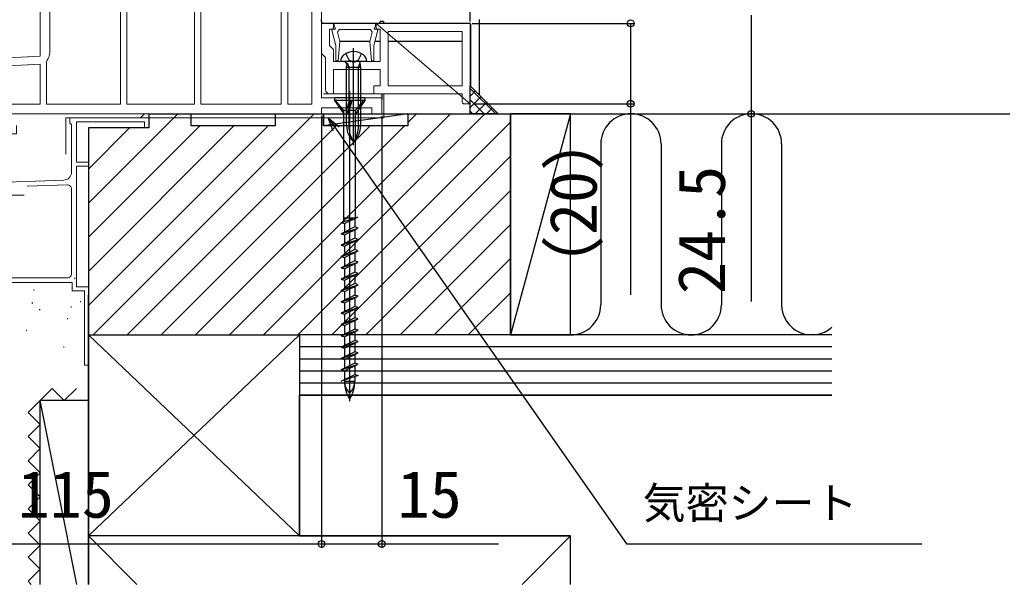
# Model space of a CAD drawing. Units: millimetres, scale not verified. Extents: x -700 to 700, y -1044 to 1038.
# Drawn here: x -495.6 to -251.1, y -41.7 to 98.8 of the extents above; entities that cross this region are included whole.
import ezdxf
from ezdxf.enums import TextEntityAlignment as Align

# ---------------------------------------------------------------- set-up
doc = ezdxf.new("R2010")
doc.units = ezdxf.units.MM
doc.header["$LTSCALE"] = 6
doc.layers.add('0-3_YKK_11', color=7, linetype='Continuous', lineweight=18)
doc.layers.add('0-B_YSS_KE', color=80, linetype='Continuous', lineweight=18)
for name, color, linetype in [('0-5_YKK_12', 2, 'Continuous'), ('0-6_YKK_13', 4, 'Continuous'), ('0-8_YKK_D', 6, 'Continuous'), ('0-A_YSS_K', 3, 'Continuous')]:
    doc.layers.add(name, color=color, linetype=linetype)
doc.styles.add('ＭＳ ゴシック', font='')
doc.styles.get('ＭＳ ゴシック').set_extended_font_data('MS Gothic')

msp = doc.modelspace()

# ---------------------------------------------------------------- linework, layer by layer
at = {"layer": '0-3_YKK_11'}
msp.add_line((-383.518, 77.857), (-385.218, 77.857), dxfattribs=at)
at = {"layer": '0-3_YKK_11', "color": 211}
msp.add_line((-534.518, 75.357), (-474.418, 75.357), dxfattribs=at)
at = {"layer": '0-3_YKK_11', "color": 4}
for p, q in [((-483.753, 57.676), (-493.735, 57.328)), ((-482.718, 35.554), (-482.718, 56.677)), ((-499.518, 55.155), (-494.518, 55.155)), ((-512.218, 34.554), (-483.718, 34.554))]:
    msp.add_line(p, q, dxfattribs=at)
at = {"layer": '0-3_YKK_11', "color": 211}
for points in [[(-420.518, 79.357), (-420.518, 143.357), (-422.318, 143.357), (-422.318, 141.357), (-430.518, 141.357), (-430.518, 138.057)], [(-484.302, 116.183), (-483.31, 110.557), (-488.118, 110.557), (-488.118, 115.913), (-487.575, 116.781), (-487.895, 117.357), (-490.518, 117.357), (-490.518, 89.715), (-534.57, 87.406)], [(-470.518, 77.757), (-470.518, 114.957), (-473.618, 114.957), (-473.618, 111.057)], [(-430.518, 110.757), (-430.518, 77.757), (-450.518, 77.757), (-450.518, 110.757), (-449.118, 110.757)], [(-476.518, 108.157), (-488.118, 108.157), (-488.118, 90.59)], [(-488.8, 88.721), (-488.918, 88.399), (-488.918, 77.757), (-470.518, 77.757)], [(-474.418, 75.357), (-420.518, 75.357), (-420.518, 76.857), (-408.018, 76.857), (-408.018, 75.357), (-405.518, 75.357), (-405.518, 79.357), (-420.518, 79.357)]]:
    msp.add_lwpolyline(points, dxfattribs=at)
for points in [[(-452.118, 77.757), (-452.118, 114.957), (-468.918, 114.957), (-468.918, 77.757)], [(-428.918, 115.757), (-428.918, 77.757), (-422.918, 77.757), (-422.918, 115.757)], [(-490.518, 87.712), (-533.118, 85.48), (-533.118, 77.757), (-490.518, 77.757)]]:
    msp.add_lwpolyline(points, close=True, dxfattribs=at)
at = {"layer": '0-3_YKK_11'}
for points in [[(-419.518, 81.357), (-419.518, 89.357), (-420.018, 89.857), (-420.518, 90.357), (-420.518, 97.857), (-417.518, 97.857), (-417.518, 96.457), (-418.518, 96.457), (-418.518, 92.357), (-418.018, 91.857), (-417.518, 91.357), (-417.518, 88.357), (-412.976, 88.357), (-412.793, 88.237), (-412.243, 88.237), (-412.059, 88.357), (-405.918, 88.357), (-405.918, 96.457), (-406.918, 96.457), (-406.918, 97.857)], [(-385.218, 77.857), (-385.398, 78.131), (-385.518, 78.315), (-385.518, 80.357), (-407.518, 80.357), (-407.518, 82.357), (-405.918, 82.357), (-405.918, 86.357), (-417.518, 86.357), (-417.518, 80.357), (-418.518, 80.357)]]:
    msp.add_lwpolyline(points, dxfattribs=at)
for points in [[(-417.368, 97.857), (-407.068, 97.857), (-407.068, 97.157), (-407.376, 96.622), (-407.187, 96.372), (-406.768, 96.479), (-406.495, 96.202), (-407.518, 92.385), (-407.518, 88.57), (-408.091, 88.545), (-408.509, 93.32), (-407.889, 95.634), (-408.307, 96.357), (-416.128, 96.357), (-416.546, 95.634), (-415.926, 93.32), (-416.344, 88.545), (-416.918, 88.57), (-416.918, 92.385), (-417.94, 96.202), (-417.667, 96.479), (-417.248, 96.372), (-417.059, 96.622), (-417.368, 97.157)], [(-406.918, 97.857), (-383.518, 97.857), (-383.518, 77.857)], [(-385.518, 95.857), (-403.918, 95.857), (-403.918, 82.357), (-385.518, 82.357)]]:
    msp.add_lwpolyline(points, close=True, dxfattribs=at)
at = {"layer": '0-3_YKK_11', "color": 4}
for points in [[(-482.718, 60.845), (-482.718, 72.654), (-482.918, 72.854), (-483.118, 73.054), (-483.118, 74.354), (-465.518, 74.354), (-464.518, 75.355), (-463.518, 75.355), (-463.518, 71.854), (-464.518, 71.854), (-464.518, 73.355), (-481.518, 73.355), (-481.518, 63.354), (-478.518, 63.354), (-478.518, 62.354), (-481.518, 62.354), (-481.518, 32.354), (-478.518, 32.354), (-478.518, 12.854), (-479.518, 12.854), (-479.518, 31.354), (-482.518, 31.354), (-482.518, 33.354), (-512.018, 33.354)], [(-496.418, 72.454), (-496.418, 70.355), (-498.718, 70.355), (-498.718, 58.354), (-484.648, 58.846)]]:
    msp.add_lwpolyline(points, dxfattribs=at)
at = {"layer": '0-3_YKK_11', "color": 211}
msp.add_arc((-491.018, 90.59), 2.9, 319.88081, 0.00001, dxfattribs=at)
at = {"layer": '0-3_YKK_11'}
msp.add_arc((-418.518, 81.357), 1, 180.00001, 269.99999, dxfattribs=at)
at = {"layer": '0-3_YKK_11', "color": 4}
for centre, radius, start, end in [((-484.718, 60.845), 2, 271.99979, 359.99952), ((-483.718, 56.677), 1, 0.00001, 92.0007), ((-483.718, 35.554), 1, 269.99998, 0.00088)]:
    msp.add_arc(centre, radius, start, end, dxfattribs=at)
at = {"layer": '0-5_YKK_12'}
msp.add_line((-405.518, 80.357), (-405.518, 78.857), dxfattribs=at)
at = {"layer": '0-6_YKK_13'}
for p, q in [((-420.518, 98.357), (-420.518, 98.857)), ((-406.418, 97.857), (-420.018, 97.857)), ((-404.618, 97.857), (-406.418, 97.857)), ((-405.118, 98.357), (-405.918, 98.357)), ((-383.818, 97.857), (-404.618, 97.857)), ((-381.318, 98.857), (-381.318, 80.154)), ((-383.318, 82.154), (-383.318, 97.357)), ((-408.497, 93.357), (-416.018, 93.357)), ((-405.918, 93.357), (-407.257, 93.357)), ((-385.518, 93.357), (-404.018, 93.357)), ((-412.518, 67.578), (-412.518, 91.731)), ((-414.106, 87.761), (-414.597, 88.357)), ((-414.264, 86.957), (-414.106, 87.761)), ((-413.518, 81.025), (-413.518, 3.885)), ((-409.768, 79.357), (-417.268, 79.357)), ((-417.268, 79.357), (-417.268, 78.657)), ((-409.768, 78.657), (-417.268, 78.657)), ((-417.268, 78.657), (-414.993, 75.357)), ((-414.993, 76.184), (-417.068, 78.657)), ((-414.295, 76.184), (-413.518, 78.657)), ((-413.146, 78.657), (-414.099, 75.357)), ((-413.645, 76.184), (-412.868, 78.657)), ((-412.043, 76.184), (-409.968, 78.657)), ((-409.768, 78.657), (-412.043, 75.357)), ((-409.768, 79.357), (-409.768, 78.657)), ((-414.993, 48.546), (-414.993, 76.184)), ((-414.295, 76.184), (-414.993, 76.184)), ((-414.295, 76.184), (-414.099, 75.357)), ((-413.645, 76.184), (-414.099, 75.357)), ((-412.043, 76.184), (-413.654, 76.184)), ((-412.043, 49.537), (-412.043, 76.184)), ((-415.618, 48.337), (-411.418, 49.747)), ((-412.043, 49.357), (-414.968, 49.357)), ((-414.793, 48.06), (-411.418, 49.747)), ((-412.243, 49.334), (-412.243, 47.203)), ((-412.043, 49.434), (-412.043, 49.357)), ((-415.618, 48.337), (-414.793, 48.06)), ((-412.243, 47.203), (-415.618, 45.517)), ((-415.618, 45.517), (-411.418, 46.927)), ((-414.793, 48.06), (-414.793, 45.929)), ((-414.793, 45.24), (-411.418, 46.927)), ((-411.418, 46.927), (-412.243, 47.203)), ((-412.243, 46.514), (-412.243, 44.383)), ((-415.618, 45.517), (-414.793, 45.24)), ((-414.793, 45.24), (-414.793, 43.109)), ((-414.793, 42.42), (-411.418, 44.107)), ((-411.418, 44.107), (-412.243, 44.383)), ((-415.618, 42.697), (-414.793, 42.42)), ((-414.793, 42.42), (-414.793, 40.289)), ((-412.243, 43.694), (-412.243, 41.563)), ((-415.618, 39.877), (-414.793, 39.6)), ((-414.793, 39.6), (-411.418, 41.287)), ((-414.793, 39.6), (-414.793, 37.469)), ((-411.418, 41.287), (-412.243, 41.563)), ((-412.243, 40.874), (-412.243, 38.743)), ((-415.618, 37.057), (-414.793, 36.78)), ((-414.793, 36.78), (-411.418, 38.467)), ((-414.793, 36.78), (-414.793, 34.649)), ((-411.418, 38.467), (-412.243, 38.743)), ((-412.243, 38.054), (-412.243, 35.923)), ((-415.618, 34.237), (-414.793, 33.96)), ((-414.793, 33.96), (-411.418, 35.647)), ((-411.418, 35.647), (-412.243, 35.923)), ((-412.243, 35.234), (-412.243, 33.103)), ((-414.793, 33.96), (-414.793, 31.829)), ((-414.793, 31.14), (-411.418, 32.827)), ((-411.418, 32.827), (-412.243, 33.103)), ((-412.243, 32.414), (-412.243, 30.283)), ((-415.618, 31.417), (-414.793, 31.14)), ((-414.793, 31.14), (-414.793, 29.009)), ((-414.793, 28.32), (-411.418, 30.007)), ((-411.418, 30.007), (-412.243, 30.283)), ((-412.243, 29.594), (-412.243, 27.463)), ((-415.618, 28.597), (-414.793, 28.32)), ((-414.793, 28.32), (-414.793, 26.189)), ((-414.793, 25.5), (-411.418, 27.187)), ((-411.418, 27.187), (-412.243, 27.463)), ((-415.618, 25.777), (-414.793, 25.5)), ((-414.793, 25.5), (-414.793, 23.369)), ((-412.243, 26.774), (-412.243, 24.643)), ((-411.418, 24.367), (-412.243, 24.643)), ((-415.618, 22.957), (-414.793, 22.68)), ((-414.793, 22.68), (-411.418, 24.367)), ((-414.793, 22.68), (-414.793, 20.549)), ((-412.243, 23.954), (-412.243, 21.823)), ((-415.618, 20.137), (-414.793, 19.86)), ((-414.793, 19.86), (-411.418, 21.547)), ((-414.793, 19.86), (-414.793, 17.729)), ((-411.418, 21.547), (-412.243, 21.823)), ((-412.243, 21.134), (-412.243, 19.003)), ((-415.618, 17.317), (-414.793, 17.04)), ((-414.793, 17.04), (-411.418, 18.727)), ((-411.418, 18.727), (-412.243, 19.003)), ((-412.243, 18.314), (-412.243, 16.183)), ((-414.793, 17.04), (-414.793, 14.909)), ((-414.793, 14.22), (-411.418, 15.907)), ((-412.243, 15.494), (-412.243, 13.363)), ((-415.618, 14.497), (-414.793, 14.22)), ((-412.243, 13.363), (-415.618, 11.677)), ((-414.793, 14.22), (-414.793, 12.089)), ((-414.793, 11.4), (-411.418, 13.087)), ((-412.243, 12.674), (-412.243, 10.543)), ((-415.618, 11.677), (-414.793, 11.4)), ((-415.618, 8.857), (-412.243, 10.543)), ((-411.418, 10.267), (-415.618, 8.857)), ((-414.793, 11.4), (-414.793, 9.269)), ((-412.243, 10.543), (-411.418, 10.267)), ((-412.243, 9.99), (-412.243, 8.857)), ((-414.793, 9.133), (-414.793, 8.857)), ((-414.793, 8.857), (-412.243, 8.857))]:
    msp.add_line(p, q, dxfattribs=at)
for points in [[(-410.438, 88.357), (-414.597, 88.357), (-415.768, 88.357)], [(-410.568, 90.349), (-411.373, 88.72), (-412.518, 88.111), (-413.663, 88.72), (-414.468, 90.349)], [(-414.128, 88.028), (-413.735, 86.957), (-413.735, 72.382)], [(-411.3, 72.382), (-411.3, 86.957), (-410.908, 88.028)], [(-409.268, 88.357), (-411.045, 88.357), (-410.772, 86.957), (-410.772, 72.382)], [(-414.264, 72.382), (-414.264, 86.957), (-410.772, 86.957)], [(-412.243, 44.383), (-415.618, 42.697), (-411.418, 44.107)], [(-412.243, 41.563), (-415.618, 39.877), (-411.418, 41.287)], [(-412.243, 38.743), (-415.618, 37.057), (-411.418, 38.467)], [(-412.243, 35.923), (-415.618, 34.237), (-411.418, 35.647)], [(-412.243, 33.103), (-415.618, 31.417), (-411.418, 32.827)], [(-412.243, 30.283), (-415.618, 28.597), (-411.418, 30.007)], [(-412.243, 27.463), (-415.618, 25.777), (-411.418, 27.187)], [(-412.243, 24.643), (-415.618, 22.957), (-411.418, 24.367)], [(-412.243, 21.823), (-415.618, 20.137), (-411.418, 21.547)], [(-412.243, 19.003), (-415.618, 17.317), (-411.418, 18.727)], [(-415.618, 11.677), (-411.418, 13.087), (-412.243, 13.363)]]:
    msp.add_lwpolyline(points, dxfattribs=at)
msp.add_lwpolyline([(-412.243, 16.183), (-415.618, 14.497), (-411.418, 15.907)], close=True, dxfattribs=at)
for centre, radius, start, end in [((-420.018, 98.357), 0.5, 180, 270), ((-406.418, 98.357), 0.5, 270, 0), ((-404.618, 98.357), 0.5, 180, 270), ((-383.818, 97.357), 0.5, 0, 90), ((-412.518, 86.857), 4, 52.75221, 127.24778), ((-413.668, 88.369), 2.1, 127.24778, 180.33965), ((-411.368, 88.369), 2.1, 359.66348, 52.75112), ((-408.75, 72.382), 5.513, 180, 226.89534), ((-406.472, 72.382), 7.263, 180, 213.65772), ((-416.285, 72.382), 5.513, 313.10465, 359.99998), ((-418.563, 72.382), 7.263, 326.34232, 359.99998), ((-406.214, 8.857), 8.579, 180, 211.63839), ((-410.626, 8.857), 4.167, 180, 226.05098), ((-416.41, 8.857), 4.167, 313.94902, 0), ((-420.821, 8.857), 8.579, 328.36161, 0)]:
    msp.add_arc(centre, radius, start, end, dxfattribs=at)
at = {"layer": '0-8_YKK_D'}
for p, q in [((-383.518, 98.357), (-383.518, 221.357)), ((-383.018, 97.857), (-342.598, 97.857)), ((-382.518, 77.857), (-342.598, 77.857)), ((-462.517, 75.354), (-132.598, 75.354)), ((-462.517, 75.354), (-162.598, 75.354)), ((-420.518, 74.857), (-420.518, -32.644)), ((-420.518, 74.857), (-420.518, -32.644)), ((-405.518, 74.857), (-405.518, -32.644)), ((-405.018, 75.357), (-192.598, 75.357)), ((-405.018, 75.357), (-222.598, 75.357)), ((-405.018, 75.357), (-312.598, 75.357)), ((-535.518, -31.644), (-420.518, -31.644))]:
    msp.add_line(p, q, dxfattribs=at)
for points in [[(-343.598, 97.857), (-343.598, 77.857), (-343.598, 30.366)], [(-313.598, 99.861), (-313.598, 75.357), (-313.598, 28.684)], [(-417.612, 71.049), (-418.816, 74.357), (-416.12, 72.094)], [(-418.816, 74.357), (-416.866, 71.571), (-344.594, -31.644), (-271.118, -31.644)], [(-420.518, -31.644), (-405.518, -31.644), (-376.481, -31.644)]]:
    msp.add_lwpolyline(points, dxfattribs=at)
for centre in [(-343.598, 97.857), (-343.598, 77.857), (-313.598, 75.357), (-420.518, -31.644), (-420.518, -31.644), (-405.518, -31.644)]:
    msp.add_circle(centre, 0.85, dxfattribs=at)
at = {"layer": '0-A_YSS_K'}
for p, q in [((-377.175, 75.354), (-383.518, 81.697)), ((-383.518, 79.761), (-382.221, 81.058)), ((-383.518, 76.932), (-380.806, 79.643)), ((-380.003, 75.354), (-383.518, 78.869)), ((-382.832, 75.354), (-383.518, 76.04)), ((-382.267, 75.354), (-379.392, 78.229)), ((-379.438, 75.354), (-377.978, 76.815)), ((-478.517, 53.119), (-456.282, 75.354)), ((-477.341, 20.354), (-422.341, 75.354)), ((-463.517, 75.354), (-463.517, 71.854)), ((-463.517, 75.354), (-453.017, 75.354)), ((-453.017, 75.354), (-453.017, 72.354)), ((-443.399, 20.354), (-388.399, 75.354)), ((-434.914, 20.354), (-379.914, 75.354)), ((-432.017, 75.354), (-420.017, 75.354)), ((-432.017, 75.354), (-432.017, 72.354)), ((-420.017, 75.354), (-420.017, 72.354)), ((-399.017, 75.354), (-420.017, 72.354)), ((-399.017, 75.354), (-373.517, 75.354)), ((-399.017, 73.222), (-396.885, 75.354)), ((-376.61, 75.354), (-376.564, 75.401)), ((-373.517, 20.354), (-373.517, 75.354)), ((-358.517, 75.354), (-373.517, 20.354)), ((-358.517, 75.354), (-293.507, 75.355)), ((-478.517, 27.663), (-433.826, 72.354)), ((-478.517, 36.148), (-442.311, 72.354)), ((-478.517, 44.634), (-450.796, 72.354)), ((-478.517, 71.854), (-478.517, 57.854)), ((-478.517, 61.604), (-468.267, 71.854)), ((-468.855, 20.354), (-416.855, 72.354)), ((-460.37, 20.354), (-408.37, 72.354)), ((-432.017, 72.354), (-453.017, 72.354)), ((-451.885, 20.354), (-399.885, 72.354)), ((-426.429, 20.354), (-373.517, 73.266)), ((-351.017, 67.854), (-351.017, 27.854)), ((-336.017, 67.854), (-336.017, 27.854)), ((-321.017, 67.854), (-321.017, 27.854)), ((-306.017, 67.854), (-306.017, 27.854)), ((-417.944, 20.354), (-373.517, 64.781)), ((-478.517, 57.854), (-478.517, -13.077)), ((-409.458, 20.354), (-373.517, 56.296)), ((-400.973, 20.354), (-373.517, 47.81)), ((-392.488, 20.354), (-373.517, 39.325)), ((-482.035, 34.46), (-481.835, 34.46)), ((-492.212, 31.552), (-492.012, 31.552)), ((-478.517, 30.355), (-478.517, -41.698)), ((-478.517, -41.698), (-478.517, 30.354)), ((-384.002, 20.354), (-373.517, 30.84)), ((-492.558, 28.368), (-492.358, 28.368)), ((-482.915, 27.374), (-482.715, 27.374)), ((-480.582, 28.675), (-480.382, 28.675)), ((-490.758, 26.667), (-490.558, 26.667)), ((-483.835, 24.46), (-483.635, 24.46)), ((-494.012, 21.552), (-493.812, 21.552)), ((-478.517, 20.354), (-426.017, -29.646)), ((-478.517, -32.109), (-478.517, 20.354)), ((-478.517, 20.354), (-426.017, 20.354)), ((-484.715, 17.374), (-484.515, 17.374)), ((-293.517, 17.354), (-426.017, 17.354)), ((-293.517, 14.354), (-426.017, 14.354)), ((-293.517, 11.354), (-426.017, 11.354)), ((-293.517, 8.354), (-426.017, 8.354)), ((-487.517, 7.056), (-490.517, 4.056)), ((-484.517, 4.056), (-487.517, 7.056)), ((-481.517, 7.056), (-484.517, 4.056)), ((-426.017, -29.646), (-426.017, 5.354)), ((-293.517, 5.354), (-426.017, 5.354)), ((-481.366, -41.698), (-490.517, 4.056)), ((-490.517, -41.698), (-490.517, 4.056)), ((-490.517, -7.944), (-493.517, -10.944)), ((-493.517, -10.944), (-490.517, -13.944)), ((-490.517, -13.944), (-493.517, -16.944)), ((-490.517, -19.944), (-493.517, -22.944)), ((-493.517, -22.944), (-490.517, -25.944)), ((-490.517, -25.944), (-493.517, -28.944)), ((-493.517, -28.944), (-490.517, -31.944)), ((-478.517, -29.646), (-466.465, -41.698)), ((-426.017, -29.646), (-358.517, -29.646)), ((-370.57, -41.698), (-358.517, -29.646)), ((-358.517, -41.698), (-358.517, -29.646)), ((-490.517, -31.944), (-493.517, -34.944)), ((-490.517, -37.944), (-493.517, -40.944)), ((-493.517, -40.944), (-492.763, -41.698))]:
    msp.add_line(p, q, dxfattribs=at)
for points in [[(-383.518, 75.354), (-383.518, 82.354), (-376.518, 75.354)], [(-420.017, 75.354), (-399.017, 75.354), (-399.017, 72.354), (-420.017, 72.354)], [(-373.517, 20.354), (-358.517, 20.354), (-358.517, 75.354), (-373.517, 75.354)]]:
    msp.add_lwpolyline(points, close=True, dxfattribs=at)
for points in [[(-399.017, 75.354), (-399.017, 72.354), (-420.017, 72.354)], [(-463.517, 71.854), (-478.517, 71.854), (-478.517, 20.354)], [(-463.517, 71.854), (-478.517, 71.854), (-478.517, 20.354)], [(-478.517, -29.646), (-426.017, 20.354), (-426.017, -29.646)], [(-293.517, 20.354), (-426.017, 20.354), (-426.017, 5.354), (-293.517, 5.354)], [(-478.517, 4.056), (-490.517, 4.056), (-493.517, 1.056), (-490.517, -1.944), (-493.517, -4.944), (-490.517, -7.944), (-493.517, -10.944)], [(-493.517, -16.944), (-490.517, -19.944), (-493.517, -22.944)], [(-358.517, -41.698), (-358.517, -29.646), (-478.517, -29.646), (-478.517, -41.698)], [(-490.517, -31.944), (-493.517, -34.944), (-490.517, -37.944)]]:
    msp.add_lwpolyline(points, dxfattribs=at)
for centre, start, end in [((-343.517, 67.854), 0, 180), ((-313.518, 67.855), 0, 180), ((-358.517, 27.854), 270, 0), ((-328.517, 27.854), 180, 0), ((-298.517, 27.854), 180, 311.91758)]:
    msp.add_arc(centre, 7.5, start, end, dxfattribs=at)
at = {"layer": '0-B_YSS_KE'}
for p, q in [((-484.118, 74.357), (-484.118, 65.357)), ((-405.018, 74.357), (-484.118, 74.357))]:
    msp.add_line(p, q, dxfattribs=at)
at = {"layer": '0-B_YSS_KE', "color": 3}
for p in [(-478.517, 20.354), (-293.517, 20.354)]:
    msp.add_line(p, (-373.517, 20.354), dxfattribs=at)
at = {"layer": '0-B_YSS_KE'}
msp.add_lwpolyline([(-405.018, 74.357), (-405.018, 80.357), (-420.018, 80.357)], dxfattribs=at)

# ---------------------------------------------------------------- texts
at = {"layer": '0-8_YKK_D', "style": 'ＭＳ ゴシック'}
for s, p in [('（20）', (-348.507, 29.184)), ('24.5', (-316.598, 30.502))]:
    msp.add_text(s, height=11.73, rotation=90, dxfattribs=at).set_placement(p, align=Align.BOTTOM_LEFT)
for s, height, p in [('115', 11.73, (-496.109, -28.644)), ('15', 11.73, (-401.572, -28.644)), ('気密シート', 7.845, (-340.634, -27.717))]:
    msp.add_text(s, height=height, dxfattribs=at).set_placement(p, align=Align.BOTTOM_LEFT)

doc.saveas('drawing.dxf')
